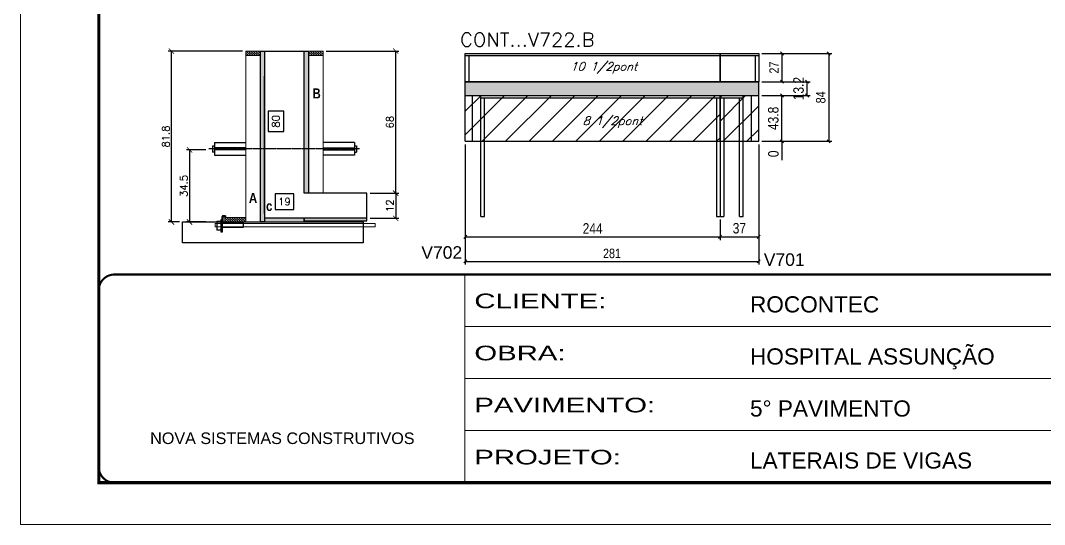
# Model space of a CAD drawing. Extents: x -20960 to -5926, y -2106 to 21915.
# Drawn here: x -12207 to -11226, y 12825 to 13308 of the extents above; entities that cross this region are included whole.
import ezdxf

# ---------------------------------------------------------------- set-up
doc = ezdxf.new("R2010")
doc.units = 0
for name, pattern in [('CONTINUO', [0]), ('DASHED', [0.75, 0.5, -0.25]), ('HIDDEN', [0.375, 0.25, -0.125])]:
    doc.linetypes.add(name, pattern=pattern)
for name, color, linetype in [('5', 5, 'Continuous'), ('barrote', 251, 'Continuous'), ('COTA', 241, 'Continuous'), ('Cota Seção (2x)', 4, 'Continuous'), ('detalhes', 4, 'Continuous'), ('Painéis', 200, 'Continuous'), ('presilha', 1, 'Continuous'), ('Reaproveitamento', 251, 'Continuous'), ('SARR_2.2x7', 40, 'Continuous'), ('SARR_3.5x7', 81, 'Continuous'), ('TENSOR', 3, 'Continuous'), ('texto', 7, 'Continuous')]:
    doc.layers.add(name, color=color, linetype=linetype)
for name, color, linetype, lineweight in [('CONCRETO', 251, 'Continuous', 25), ('Folhas', 255, 'Continuous', 9), ('Hachura', 251, 'Continuous', 9), ('Madeira', 126, 'Continuous', 18), ('SARRAFO DE PRESSAO', 251, 'DASHED', 9), ('SCO-___-LAJ', 2, 'Continuous', 0), ('Texto Seção', 7, 'Continuous', 15)]:
    doc.layers.add(name, color=color, linetype=linetype, lineweight=lineweight)
doc.styles.add('ARIAL', font='arial.ttf')
doc.styles.add('COTA TECNICA', font='techl___.ttf', dxfattribs={"height": 10})
doc.styles.add('COTA TECNICA-50', font='techl___.ttf', dxfattribs={"height": 9})
doc.styles.add('REGUA-120', font='ROMANS.shx', dxfattribs={"height": 15})
doc.styles.add('Romans', font='romans.shx')
doc.styles.get("Standard").update_dxf_attribs({"font": 'arial.ttf'})
doc.styles.add('TECNICA', font='techb___.ttf', dxfattribs={"height": 10})
doc.styles.add('Tecnologia', font='')
doc.styles.get('Tecnologia').set_extended_font_data('Forgotten Futurist')
doc.dimstyles.new('COTA PAINEL-50', dxfattribs={"dimtxt": 9, "dimasz": 3, "dimexe": 3, "dimexo": 3, "dimgap": 3, "dimtad": 1, "dimdec": 1, "dimzin": 12, "dimdsep": 46, "dimtxsty": 'COTA TECNICA-50', "dimblk1": 'OBLIQUE', "dimblk2": 'OBLIQUE', "dimsah": 1, "dimcen": 0.9, "dimclrd": 4, "dimclre": 4, "dimclrt": 240, "dimadec": 1, "dimazin": 3, "dimtfac": 1, "dimtdec": 1, "dimtmove": 0, "dimatfit": 3, "dimfxl": 1, "dimtolj": 1, "dimtzin": 12, "dimarcsym": 0})
doc.dimstyles.new('Cota Seção (2x)', dxfattribs={"dimtxt": 7, "dimasz": 5, "dimexe": 3, "dimexo": 3, "dimgap": 2, "dimtad": 3, "dimdec": 1, "dimlfac": 0.5, "dimzin": 12, "dimdsep": 46, "dimtxsty": 'Romans', "dimblk": 'ARCHTICK', "dimcen": 0, "dimclrd": 4, "dimclre": 4, "dimclrt": 1, "dimadec": 1, "dimazin": 3, "dimtfac": 1, "dimtdec": 1, "dimtmove": 0, "dimatfit": 3, "dimldrblk": 'OBLIQUE', "dimfxl": 1, "dimtolj": 1, "dimtzin": 12, "dimarcsym": 0})
doc.dimstyles.new('Cota Seção interna', dxfattribs={"dimtxt": 7, "dimasz": 6, "dimexe": 0.18, "dimexo": 2, "dimgap": -4, "dimtad": 3, "dimdec": 1, "dimlfac": 0.5, "dimzin": 12, "dimdsep": 46, "dimtxsty": 'Romans', "dimblk": 'ARCHTICK', "dimcen": 0.09, "dimse1": 1, "dimse2": 1, "dimsd1": 1, "dimsd2": 1, "dimclrd": 180, "dimclre": 5, "dimclrt": 1, "dimadec": 0, "dimazin": 3, "dimtfac": 1, "dimtdec": 1, "dimtofl": 0, "dimtmove": 0, "dimatfit": 3, "dimldrblk": 'ARCHTICK', "dimfxl": 1, "dimtolj": 1, "dimtzin": 0, "dimarcsym": 0})
doc.dimstyles.new('PAINEL', dxfattribs={"dimtxt": 10, "dimasz": 3, "dimexe": 3, "dimexo": 3, "dimgap": 3, "dimtad": 1, "dimdec": 1, "dimzin": 12, "dimdsep": 46, "dimtxsty": 'COTA TECNICA', "dimblk1": 'OBLIQUE', "dimblk2": 'OBLIQUE', "dimsah": 1, "dimcen": 0.9, "dimclrd": 4, "dimclre": 4, "dimclrt": 240, "dimadec": 1, "dimazin": 3, "dimtfac": 1, "dimtdec": 1, "dimtmove": 0, "dimatfit": 3, "dimfxl": 1, "dimtolj": 1, "dimtzin": 12, "dimarcsym": 0})

# ---------------------------------------------------------------- blocks, each defined once
blk = doc.blocks.new('9999999999')
at = {"color": 30, "linetype": 'CONTINUO'}
for p, q in [((98564.56, 34230.21), (98564.56, 34429.45)), ((98564.56, 34379.64), (99583.98, 34379.64)), ((98564.56, 34329.83), (99487.98, 34329.83)), ((98564.56, 34280.02), (99487.98, 34280.02))]:
    blk.add_line(p, q, dxfattribs=at)
at = {"color": 30, "linetype": 'CONTINUO', "const_width": 2}
blk.add_lwpolyline([(99583.98, 34230.21), (99583.98, 34414.45, 0.414214), (99568.98, 34429.45), (98228.98, 34429.45, 0.414214), (98213.98, 34414.45), (98213.98, 34245.21, 0.414214), (98228.98, 34230.21), (99583.98, 34230.21)], format="xyb", dxfattribs=at)
at = {"layer": 'Folhas'}
blk.add_lwpolyline([(98138.98, 34190.21), (99623.98, 34190.21), (99623.98, 35240.21), (98138.98, 35240.21)], close=True, dxfattribs=at)
at = {"layer": 'Folhas', "color": 30, "const_width": 3}
blk.add_lwpolyline([(98213.98, 34230.21), (99583.98, 34230.21), (99583.98, 35200.21), (98213.98, 35200.21)], close=True, dxfattribs=at)
at = {"color": 7, "linetype": 'Continuous', "ltscale": 5, "style": 'ARIAL'}
for s, height, p in [('ROCONTEC', 15.483, (98837.68, 34393.13)), ('HOSPITAL ASSUNÇÃO', 15.4829, (98837.68, 34343.32)), ('5° PAVIMENTO', 15.4829, (98837.68, 34293.51)), ('NOVA SISTEMAS CONSTRUTIVOS', 11.0592, (98263.19, 34267.21)), ('LATERAIS DE VIGAS', 15.4829, (98837.68, 34243.7))]:
    blk.add_text(s, height=height, dxfattribs=at).set_placement(p)
at = {"layer": 'Folhas', "color": 7, "style": 'Tecnologia', "width": 1.5}
for s, p in [('CLIENTE:', (98573.65, 34397.17)), ('OBRA:', (98573.65, 34347.31)), ('PAVIMENTO:', (98573.65, 34297.5)), ('PROJETO:', (98573.65, 34247.69))]:
    blk.add_text(s, height=14, dxfattribs=at).set_placement(p)
blk = doc.blocks.new('_Oblique')
at = {"color": 0, "linetype": 'ByBlock', "lineweight": -2}
blk.add_line((-0.5, -0.5), (0.5, 0.5), dxfattribs=at)
blk = doc.blocks.new('*D937')
at = {"layer": 'COTA', "color": 4, "lineweight": -2, "ltscale": 25, "transparency": 16777216}
for p, q in [((-11780.99, 13189.11), (-11780.99, 13097.62)), ((-11536.99, 13117.11), (-11536.99, 13097.62)), ((-11780.99, 13100.62), (-11536.99, 13100.62))]:
    blk.add_line(p, q, dxfattribs=at)
at = {"layer": 'Defpoints', "color": 0, "ltscale": 25, "transparency": 16777216}
for p in [(-11780.99, 13192.11), (-11536.99, 13120.11), (-11536.99, 13100.62)]:
    blk.add_point(p, dxfattribs=at)
at = {"layer": 'COTA', "color": 4, "lineweight": -2, "ltscale": 25, "transparency": 16777216, "xscale": 3, "yscale": 3, "zscale": 3, "rotation": 180}
blk.add_blockref('_Oblique', (-11780.99, 13100.62), dxfattribs=at)
at = {"layer": 'COTA', "color": 4, "lineweight": -2, "ltscale": 25, "transparency": 16777216, "xscale": 3, "yscale": 3, "zscale": 3}
blk.add_blockref('_Oblique', (-11536.99, 13100.62), dxfattribs=at)
at = {"layer": 'COTA', "color": 240, "ltscale": 25, "transparency": 16777216, "insert": (-11658.99, 13108.69), "char_height": 10, "attachment_point": 5, "style": 'COTA TECNICA'}
blk.add_mtext('\\A1;244', dxfattribs=at)
blk = doc.blocks.new('*D938')
at = {"layer": 'COTA', "color": 4, "lineweight": -2, "ltscale": 25, "transparency": 16777216}
for p, q in [((-11500.01, 13189.11), (-11500.01, 13097.62)), ((-11536.99, 13117.11), (-11536.99, 13097.62)), ((-11536.99, 13100.62), (-11500.01, 13100.62))]:
    blk.add_line(p, q, dxfattribs=at)
at = {"layer": 'Defpoints', "color": 0, "ltscale": 25, "transparency": 16777216}
for p in [(-11500.01, 13192.11), (-11536.99, 13120.11), (-11500.01, 13100.62)]:
    blk.add_point(p, dxfattribs=at)
at = {"layer": 'COTA', "color": 4, "lineweight": -2, "ltscale": 25, "transparency": 16777216, "xscale": 3, "yscale": 3, "zscale": 3, "rotation": 180}
blk.add_blockref('_Oblique', (-11536.99, 13100.62), dxfattribs=at)
at = {"layer": 'COTA', "color": 4, "lineweight": -2, "ltscale": 25, "transparency": 16777216, "xscale": 3, "yscale": 3, "zscale": 3}
blk.add_blockref('_Oblique', (-11500.01, 13100.62), dxfattribs=at)
at = {"layer": 'COTA', "color": 240, "ltscale": 25, "transparency": 16777216, "insert": (-11518.5, 13108.84), "char_height": 10, "attachment_point": 5, "style": 'COTA TECNICA'}
blk.add_mtext('\\A1;37', dxfattribs=at)
blk = doc.blocks.new('*D939')
at = {"layer": 'COTA', "color": 4, "lineweight": -2, "ltscale": 25, "transparency": 16777216}
for p, q in [((-11497.01, 13249.11), (-11450.56, 13249.11)), ((-11453.56, 13235.91), (-11453.56, 13249.11)), ((-11497.01, 13235.91), (-11450.56, 13235.91))]:
    blk.add_line(p, q, dxfattribs=at)
at = {"layer": 'Defpoints', "color": 0, "ltscale": 25, "transparency": 16777216}
for p in [(-11500.01, 13249.11), (-11453.56, 13249.11), (-11500.01, 13235.91)]:
    blk.add_point(p, dxfattribs=at)
at = {"layer": 'COTA', "color": 4, "lineweight": -2, "ltscale": 25, "transparency": 16777216, "xscale": 3, "yscale": 3, "zscale": 3}
for p, rotation in [((-11453.56, 13249.11), 90), ((-11453.56, 13235.91), 270)]:
    blk.add_blockref('_Oblique', p, dxfattribs=dict(at, rotation=rotation))
at = {"layer": 'COTA', "color": 240, "ltscale": 25, "transparency": 16777216, "insert": (-11461.78, 13242.51), "char_height": 10, "attachment_point": 5, "rotation": 90, "style": 'COTA TECNICA'}
blk.add_mtext('\\A1;13.2', dxfattribs=at)
blk = doc.blocks.new('*D940')
at = {"layer": 'COTA', "color": 4, "lineweight": -2, "ltscale": 25, "transparency": 16777216}
for p, q in [((-11497.01, 13192.11), (-11474.74, 13192.11)), ((-11497.01, 13192.11), (-11474.74, 13192.11)), ((-11477.74, 13192.11), (-11477.74, 13195.11)), ((-11477.74, 13192.11), (-11477.74, 13174.06))]:
    blk.add_line(p, q, dxfattribs=at)
at = {"layer": 'Defpoints', "color": 0, "ltscale": 25, "transparency": 16777216}
for p in [(-11500.01, 13192.11), (-11500.01, 13192.11), (-11477.74, 13192.11)]:
    blk.add_point(p, dxfattribs=at)
at = {"layer": 'COTA', "color": 4, "lineweight": -2, "ltscale": 25, "transparency": 16777216, "xscale": 3, "yscale": 3, "zscale": 3}
for rotation in [270, 90]:
    blk.add_blockref('_Oblique', (-11477.74, 13192.11), dxfattribs=dict(at, rotation=rotation))
at = {"layer": 'COTA', "color": 240, "ltscale": 25, "transparency": 16777216, "insert": (-11485.84, 13180.08), "char_height": 10, "attachment_point": 5, "rotation": 90, "style": 'COTA TECNICA'}
blk.add_mtext('\\A1;0', dxfattribs=at)
blk = doc.blocks.new('*D941')
at = {"layer": 'COTA', "color": 4, "lineweight": -2, "ltscale": 25, "transparency": 16777216}
for p, q in [((-11497.01, 13235.91), (-11474.74, 13235.91)), ((-11477.74, 13192.11), (-11477.74, 13235.91)), ((-11497.01, 13192.11), (-11474.74, 13192.11))]:
    blk.add_line(p, q, dxfattribs=at)
at = {"layer": 'Defpoints', "color": 0, "ltscale": 25, "transparency": 16777216}
for p in [(-11500.01, 13235.91), (-11477.74, 13235.91), (-11500.01, 13192.11)]:
    blk.add_point(p, dxfattribs=at)
at = {"layer": 'COTA', "color": 4, "lineweight": -2, "ltscale": 25, "transparency": 16777216, "xscale": 3, "yscale": 3, "zscale": 3}
for p, rotation in [((-11477.74, 13235.91), 90), ((-11477.74, 13192.11), 270)]:
    blk.add_blockref('_Oblique', p, dxfattribs=dict(at, rotation=rotation))
at = {"layer": 'COTA', "color": 240, "ltscale": 25, "transparency": 16777216, "insert": (-11485.98, 13214.01), "char_height": 10, "attachment_point": 5, "rotation": 90, "style": 'COTA TECNICA'}
blk.add_mtext('\\A1;43.8', dxfattribs=at)
blk = doc.blocks.new('*D920')
at = {"layer": 'COTA', "color": 4, "lineweight": -2, "transparency": 16777216}
for p, q in [((-11780.99, 13189.11), (-11780.99, 13074.16)), ((-11500.01, 13189.11), (-11500.01, 13074.16)), ((-11780.99, 13077.16), (-11500.01, 13077.16))]:
    blk.add_line(p, q, dxfattribs=at)
at = {"layer": 'Defpoints', "color": 0, "transparency": 16777216}
for p in [(-11780.99, 13192.11), (-11500.01, 13192.11), (-11500.01, 13077.16)]:
    blk.add_point(p, dxfattribs=at)
at = {"layer": 'COTA', "color": 4, "lineweight": -2, "transparency": 16777216, "xscale": 3, "yscale": 3, "zscale": 3, "rotation": 180}
blk.add_blockref('_Oblique', (-11780.99, 13077.16), dxfattribs=at)
at = {"layer": 'COTA', "color": 4, "lineweight": -2, "transparency": 16777216, "xscale": 3, "yscale": 3, "zscale": 3}
blk.add_blockref('_Oblique', (-11500.01, 13077.16), dxfattribs=at)
at = {"layer": 'COTA', "color": 240, "transparency": 16777216, "insert": (-11640.5, 13084.75), "char_height": 9, "attachment_point": 5, "style": 'COTA TECNICA-50'}
blk.add_mtext('\\A1;281', dxfattribs=at)
blk = doc.blocks.new('*D874')
at = {"layer": 'COTA', "color": 4, "lineweight": -2, "transparency": 16777216}
for p, q in [((-11497.01, 13276.11), (-11429.91, 13276.11)), ((-11432.91, 13276.11), (-11432.91, 13192.11)), ((-11497.01, 13192.11), (-11429.91, 13192.11))]:
    blk.add_line(p, q, dxfattribs=at)
at = {"layer": 'Defpoints', "color": 0, "transparency": 16777216}
for p in [(-11500.01, 13276.11), (-11500.01, 13192.11), (-11432.91, 13192.11)]:
    blk.add_point(p, dxfattribs=at)
at = {"layer": 'COTA', "color": 4, "lineweight": -2, "transparency": 16777216, "xscale": 3, "yscale": 3, "zscale": 3}
for p, rotation in [((-11432.91, 13276.11), 90), ((-11432.91, 13192.11), 270)]:
    blk.add_blockref('_Oblique', p, dxfattribs=dict(at, rotation=rotation))
at = {"layer": 'COTA', "color": 240, "transparency": 16777216, "insert": (-11440.49, 13234.11), "char_height": 9, "attachment_point": 5, "rotation": 90, "style": 'COTA TECNICA-50'}
blk.add_mtext('\\A1;84', dxfattribs=at)
blk = doc.blocks.new('*D921')
at = {"layer": 'COTA', "color": 4, "lineweight": -2, "transparency": 16777216}
for p, q in [((-11497.01, 13276.11), (-11474.74, 13276.11)), ((-11477.74, 13276.11), (-11477.74, 13249.11)), ((-11497.01, 13249.11), (-11474.74, 13249.11))]:
    blk.add_line(p, q, dxfattribs=at)
at = {"layer": 'Defpoints', "color": 0, "transparency": 16777216}
for p in [(-11500.01, 13276.11), (-11500.01, 13249.11), (-11477.74, 13249.11)]:
    blk.add_point(p, dxfattribs=at)
at = {"layer": 'COTA', "color": 4, "lineweight": -2, "transparency": 16777216, "xscale": 3, "yscale": 3, "zscale": 3}
for p, rotation in [((-11477.74, 13276.11), 90), ((-11477.74, 13249.11), 270)]:
    blk.add_blockref('_Oblique', p, dxfattribs=dict(at, rotation=rotation))
at = {"layer": 'COTA', "color": 240, "transparency": 16777216, "insert": (-11485.31, 13262.61), "char_height": 9, "attachment_point": 5, "rotation": 90, "style": 'COTA TECNICA-50'}
blk.add_mtext('\\A1;27', dxfattribs=at)
blk = doc.blocks.new('*D880')
at = {"layer": 'Cota Seção (2x)', "color": 180, "lineweight": -2, "transparency": 16777216}
for p, q in [((-11954.92, 13220.85), (-11969.92, 13220.85)), ((-11969.92, 13220.85), (-11969.92, 13201.52)), ((-11954.92, 13201.52), (-11954.92, 13220.85)), ((-11969.92, 13201.52), (-11954.92, 13201.52))]:
    blk.add_line(p, q, dxfattribs=at)
at = {"layer": 'Defpoints', "color": 0, "transparency": 16777216}
for p in [(-11973.22, 13278.45), (-11950.92, 13278.45), (-11973.22, 13118.45)]:
    blk.add_point(p, dxfattribs=at)
at = {"layer": 'Cota Seção (2x)', "color": 1, "transparency": 16777216, "insert": (-11962.42, 13211.18), "char_height": 7, "attachment_point": 5, "rotation": 90, "style": 'Romans'}
blk.add_mtext('\\A1;80', dxfattribs=at)
blk = doc.blocks.new('_ArchTick')
at = {"color": 0, "linetype": 'ByBlock', "const_width": 0.15}
blk.add_lwpolyline([(-0.5, -0.5), (0.5, 0.5)], dxfattribs=at)
blk = doc.blocks.new('*D881')
at = {"layer": 'Cota Seção (2x)', "color": 180, "lineweight": -2, "transparency": 16777216}
for p, q in [((-11945.22, 13141.85), (-11963.22, 13141.85)), ((-11963.22, 13141.85), (-11963.22, 13126.85)), ((-11945.22, 13126.85), (-11945.22, 13141.85)), ((-11963.22, 13126.85), (-11945.22, 13126.85))]:
    blk.add_line(p, q, dxfattribs=at)
at = {"layer": 'Defpoints', "color": 0, "transparency": 16777216}
for p in [(-11973.22, 13122.85), (-11973.22, 13114.85), (-11935.23, 13114.85)]:
    blk.add_point(p, dxfattribs=at)
at = {"layer": 'Cota Seção (2x)', "color": 1, "transparency": 16777216, "insert": (-11954.22, 13134.35), "char_height": 7, "attachment_point": 5, "style": 'Romans'}
blk.add_mtext('\\A1;19', dxfattribs=at)
blk = doc.blocks.new('*D882')
at = {"layer": 'COTA', "color": 4, "lineweight": -2, "transparency": 16777216}
for p, q in [((-11872.22, 13142.45), (-11844.66, 13142.45)), ((-11847.66, 13142.45), (-11847.66, 13118.45)), ((-11872.22, 13118.45), (-11844.66, 13118.45))]:
    blk.add_line(p, q, dxfattribs=at)
at = {"layer": 'Defpoints', "color": 0, "transparency": 16777216}
for p in [(-11875.22, 13142.45), (-11875.22, 13118.45), (-11847.66, 13118.45)]:
    blk.add_point(p, dxfattribs=at)
at = {"layer": 'COTA', "color": 4, "lineweight": -2, "transparency": 16777216, "xscale": 5, "yscale": 5, "zscale": 5}
for p, rotation in [((-11847.66, 13142.45), 90), ((-11847.66, 13118.45), 270)]:
    blk.add_blockref('_ArchTick', p, dxfattribs=dict(at, rotation=rotation))
at = {"layer": 'COTA', "color": 1, "transparency": 16777216, "insert": (-11853.16, 13130.45), "char_height": 7, "attachment_point": 5, "rotation": 90, "style": 'Romans'}
blk.add_mtext('\\A1;12', dxfattribs=at)
blk = doc.blocks.new('*D883')
at = {"layer": 'COTA', "color": 4, "lineweight": -2, "transparency": 16777216}
for p, q in [((-12029.53, 13183.82), (-12048.08, 13183.82)), ((-12045.08, 13183.82), (-12045.08, 13114.85)), ((-12029.53, 13114.85), (-12048.08, 13114.85))]:
    blk.add_line(p, q, dxfattribs=at)
at = {"layer": 'Defpoints', "color": 0, "transparency": 16777216}
for p in [(-12026.53, 13183.82), (-12045.08, 13114.85), (-12026.53, 13114.85)]:
    blk.add_point(p, dxfattribs=at)
at = {"layer": 'COTA', "color": 4, "lineweight": -2, "transparency": 16777216, "xscale": 5, "yscale": 5, "zscale": 5}
for p, rotation in [((-12045.08, 13183.82), 90), ((-12045.08, 13114.85), 270)]:
    blk.add_blockref('_ArchTick', p, dxfattribs=dict(at, rotation=rotation))
at = {"layer": 'COTA', "color": 1, "transparency": 16777216, "insert": (-12050.58, 13149.34), "char_height": 7, "attachment_point": 5, "rotation": 90, "style": 'Romans'}
blk.add_mtext('\\A1;34.5', dxfattribs=at)
blk = doc.blocks.new('*D925')
at = {"layer": 'COTA', "color": 4, "lineweight": -2, "transparency": 16777216}
for p, q in [((-11914.22, 13278.45), (-11844.66, 13278.45)), ((-11847.66, 13142.45), (-11847.66, 13278.45)), ((-11872.22, 13142.45), (-11844.66, 13142.45))]:
    blk.add_line(p, q, dxfattribs=at)
at = {"layer": 'Defpoints', "color": 0, "transparency": 16777216}
for p in [(-11917.22, 13278.45), (-11847.66, 13278.45), (-11875.22, 13142.45)]:
    blk.add_point(p, dxfattribs=at)
at = {"layer": 'COTA', "color": 4, "lineweight": -2, "transparency": 16777216, "xscale": 5, "yscale": 5, "zscale": 5}
for p, rotation in [((-11847.66, 13278.45), 90), ((-11847.66, 13142.45), 270)]:
    blk.add_blockref('_ArchTick', p, dxfattribs=dict(at, rotation=rotation))
at = {"layer": 'COTA', "color": 1, "transparency": 16777216, "insert": (-11853.16, 13210.45), "char_height": 7, "attachment_point": 5, "rotation": 90, "style": 'Romans'}
blk.add_mtext('\\A1;68', dxfattribs=at)
blk = doc.blocks.new('*D884')
at = {"layer": 'COTA', "color": 4, "lineweight": -2, "transparency": 16777216}
for p, q in [((-11994.22, 13278.45), (-12065.4, 13278.45)), ((-12062.4, 13114.85), (-12062.4, 13278.45)), ((-12054.83, 13114.85), (-12065.4, 13114.85))]:
    blk.add_line(p, q, dxfattribs=at)
at = {"layer": 'Defpoints', "color": 0, "transparency": 16777216}
for p in [(-12062.4, 13278.45), (-11991.22, 13278.45), (-12051.83, 13114.85)]:
    blk.add_point(p, dxfattribs=at)
at = {"layer": 'COTA', "color": 4, "lineweight": -2, "transparency": 16777216, "xscale": 5, "yscale": 5, "zscale": 5}
for p, rotation in [((-12062.4, 13278.45), 90), ((-12062.4, 13114.85), 270)]:
    blk.add_blockref('_ArchTick', p, dxfattribs=dict(at, rotation=rotation))
at = {"layer": 'COTA', "color": 1, "transparency": 16777216, "insert": (-12067.9, 13196.65), "char_height": 7, "attachment_point": 5, "rotation": 90, "style": 'Romans'}
blk.add_mtext('\\A1;81.8', dxfattribs=at)
blk = doc.blocks.new('PRESILHA METÁLICA 1')
at = {"layer": 'presilha'}
for p, q in [((6, 15.5), (7.5, 15.5)), ((6, -2.5), (6, 15.5)), ((7.5, 10.6), (7.5, 19.9)), ((7.5, 15.5), (7.5, -2.5)), ((12, 21), (8.6, 21)), ((9, 11.6), (9, 18.9)), ((12, 19.5), (9.6, 19.5)), ((12, 21), (12, 19.5)), ((0, 13), (6, 13)), ((0, 13), (0, 0)), ((6, 0), (0, 0)), ((6, 13), (6, 0)), ((37.5, 4.1), (7.5, 4.1)), ((37.5, 11), (9.6, 11)), ((37.5, 11), (37.5, 4.1)), ((7.5, -2.5), (6, -2.5))]:
    blk.add_line(p, q, dxfattribs=at)
for centre, radius, start, end in [((8.6, 19.9), 1.14, 90, 180), ((9.6, 18.9), 0.57, 90, 180), ((9.6, 11.6), 0.57, 180, 270)]:
    blk.add_arc(centre, radius, start, end, dxfattribs=at)

msp = doc.modelspace()

# ---------------------------------------------------------------- hatches: boundary and pattern name
at = {"layer": 'COTA', "linetype": 'ByBlock'}
h = msp.add_hatch(dxfattribs=at)
h.set_pattern_fill('AR-CONC', color=256, scale=0.03)
h.set_pattern_definition([(50, (-153161.563, -18353.282), (5.46554007, -0.47817257), [0.5715, -6.2865]), (355, (-153161.563, -18353.282), (-1.05730264, 5.73170536), [0.4572, -5.02921753]), (100.4514447, (-153161.1077, -18353.322), (4.40823741, 5.25353256), [0.48570026, -5.34270734]), (46.1842, (-153161.563, -18351.758), (8.13237123, -1.26126984), [0.85725, -9.42975]), (96.6355576, (-153160.8854, -18351.863), (7.122124, 7.42278374), [0.7285507, -8.01406824]), (351.184151, (-153161.563, -18351.758), (7.122124, 7.42278374), [0.685799, -7.54379196]), (21, (-153160.801, -18352.139), (4.54843174, -3.06795595), [0.5715, -6.2865]), (326, (-153160.801, -18352.139), (1.85406085, 5.52563898), [0.4572, -5.0292]), (71.451445, (-153160.422, -18352.3947), (6.40249258, 2.45768307), [0.48570026, -5.34269813]), (37.5, (-153161.5631, -18353.282), (0.092658098, 2.536651166), [0, -4.96824, 0, -5.1054, 0, -5.04825]), (7.5, (-153161.563, -18353.282), (2.004589875, 3.005417245), [0, -2.91084, 0, -4.85394, 0, -1.92405]), (327.5, (-153163.2624, -18353.282), (4.067717855, -0.17186232), [0, -1.905, 0, -5.9436, 0, -7.8867]), (317.5, (-153164.0244, -18353.282), (4.44387544, 0.76279473), [0, -2.4765, 0, -3.94716, 0, -5.6007])])
h.paths.add_polyline_path([(-11780.99, 13249.11), (-11780.99, 13235.91), (-11500.01, 13235.91), (-11500.01, 13249.11)])
at = {"layer": 'Hachura'}
h = msp.add_hatch(dxfattribs=at)
h.set_pattern_fill('ANSI31', color=256, scale=0.5, angle=270, style=0)
h.set_pattern_definition([(315, (10952.3564, 4970.811), (1.12253202, 1.12253202), [])])
h.paths.add_polyline_path([(-11977.22, 13274.05), (-11977.22, 13278.45), (-11991.22, 13278.45), (-11991.22, 13274.05)])
h = msp.add_hatch(color=256, dxfattribs=at)
h.dxf.hatch_style = 1
h.paths.add_polyline_path([(-11977.22, 13278.45), (-11973.22, 13278.45), (-11973.22, 13114.85), (-11977.22, 13114.85)])
h = msp.add_hatch(color=256, dxfattribs=at)
h.dxf.hatch_style = 1
h.paths.add_polyline_path([(-11935.22, 13278.45), (-11931.22, 13278.45), (-11931.22, 13142.45), (-11935.22, 13142.45)])
h = msp.add_hatch(dxfattribs=at)
h.set_pattern_fill('ANSI31', color=256, scale=0.5, angle=270, style=0)
h.set_pattern_definition([(315, (10892.3564, 4970.811), (1.12253202, 1.12253202), [])])
h.paths.add_polyline_path([(-11917.22, 13274.05), (-11917.22, 13278.45), (-11931.22, 13278.45), (-11931.22, 13274.05)])
h = msp.add_hatch(dxfattribs=at)
h.set_pattern_fill('ANSI31', color=256, scale=0.5, angle=270, style=0)
h.set_pattern_definition([(315, (10952.3564, 4885.211), (1.12253202, 1.12253202), [])])
h.paths.add_polyline_path([(-12011.22, 13114.85), (-12011.22, 13119.25), (-11991.22, 13119.25), (-11991.22, 13114.85)])
h = msp.add_hatch(color=256, dxfattribs=at)
h.dxf.hatch_style = 1
h.paths.add_polyline_path([(-11935.23, 13114.85), (-11935.23, 13118.45), (-11973.22, 13118.45), (-11973.22, 13114.85)])
h = msp.add_hatch(color=256, dxfattribs=at)
h.dxf.hatch_style = 1
h.paths.add_polyline_path([(-11875.22, 13116.05), (-11875.22, 13118.45), (-11935.22, 13118.45), (-11935.22, 13116.05)])
at = {"layer": 'Reaproveitamento'}
h = msp.add_hatch(dxfattribs=at)
h.set_pattern_fill('ANSI31', color=256, scale=5)
h.set_pattern_definition([(45, (-3008.785, -3600.671), (-11.22532, 11.22532), [])])
h.paths.add_polyline_path([(-11536.99, 13192.11), (-11536.99, 13235.91), (-11780.99, 13235.91), (-11780.99, 13192.11)])
h = msp.add_hatch(dxfattribs=at)
h.set_pattern_fill('ANSI31', color=256, scale=5)
h.set_pattern_definition([(45, (-3024.785, -3600.671), (-11.22532, 11.22532), [])])
h.paths.add_polyline_path([(-11536.99, 13235.91), (-11536.99, 13192.11), (-11500.01, 13192.11), (-11500.01, 13235.91)])

# ---------------------------------------------------------------- linework, layer by layer
at = {"ltscale": 3}
for p, q in [((-12023.22, 13187.82), (-12023.22, 13181.82)), ((-12023.22, 13187.82), (-12021.22, 13187.82)), ((-12021.22, 13181.82), (-12023.22, 13181.82)), ((-12021.22, 13190.82), (-12021.22, 13178.82)), ((-12021.22, 13190.82), (-11991.22, 13190.82)), ((-11991.22, 13185.82), (-12021.22, 13185.82)), ((-11991.22, 13183.82), (-12021.22, 13183.82)), ((-11887.22, 13190.82), (-11917.22, 13190.82)), ((-11917.22, 13185.82), (-11887.22, 13185.82)), ((-11917.22, 13183.82), (-11887.22, 13183.82)), ((-11887.22, 13190.82), (-11887.22, 13178.82)), ((-11887.22, 13187.82), (-11885.22, 13187.82)), ((-11887.22, 13181.82), (-11885.22, 13181.82)), ((-11885.22, 13187.82), (-11885.22, 13181.82)), ((-12021.22, 13178.82), (-11991.22, 13178.82)), ((-11887.22, 13178.82), (-11917.22, 13178.82))]:
    msp.add_line(p, q, dxfattribs=at)
at = {"layer": 'barrote'}
msp.add_lwpolyline([(-11878.86, 13094.85), (-12051.83, 13094.85), (-12051.83, 13114.85), (-11878.86, 13114.85)], close=True, dxfattribs=at)
at = {"layer": 'CONCRETO'}
for p, q in [((-11973.22, 13278.45), (-11935.22, 13278.45)), ((-11973.22, 13122.85), (-11973.22, 13254.45)), ((-11875.22, 13142.45), (-11935.22, 13142.45)), ((-11875.22, 13118.45), (-11875.22, 13142.45)), ((-11935.23, 13118.45), (-11973.22, 13118.45))]:
    msp.add_line(p, q, dxfattribs=at)
at = {"layer": 'COTA', "linetype": 'ByBlock'}
for p, q in [((-11780.99, 13249.11), (-11500.01, 13249.11)), ((-11780.99, 13235.91), (-11780.99, 13249.11)), ((-11500.01, 13235.91), (-11500.01, 13249.11))]:
    msp.add_line(p, q, dxfattribs=at)
at = {"layer": 'Madeira'}
for points in [[(-11977.22, 13274.05), (-11977.22, 13278.45), (-11991.22, 13278.45), (-11991.22, 13274.05)], [(-11977.22, 13278.45), (-11991.22, 13278.45), (-11991.22, 13114.85), (-11977.22, 13114.85)], [(-11917.22, 13274.05), (-11917.22, 13278.45), (-11931.22, 13278.45), (-11931.22, 13274.05)], [(-11917.22, 13278.45), (-11931.22, 13278.45), (-11931.22, 13142.45), (-11917.22, 13142.45)], [(-12011.22, 13114.85), (-12011.22, 13119.25), (-11991.22, 13119.25), (-11991.22, 13114.85)]]:
    msp.add_lwpolyline(points, close=True, dxfattribs=at)
at = {"layer": 'Painéis'}
for p, q in [((-11780.99, 13235.91), (-11500.01, 13235.91)), ((-11780.99, 13192.11), (-11500.01, 13192.11))]:
    msp.add_line(p, q, dxfattribs=at)
at = {"layer": 'Painéis', "ltscale": 25}
for p, q in [((-11780.99, 13192.11), (-11780.99, 13235.91)), ((-11536.99, 13192.11), (-11536.99, 13235.91)), ((-11500.01, 13192.11), (-11500.01, 13235.91))]:
    msp.add_line(p, q, dxfattribs=at)
at = {"layer": 'Painéis'}
for points in [[(-11977.22, 13278.45), (-11973.22, 13278.45), (-11973.22, 13114.85), (-11977.22, 13114.85)], [(-11935.22, 13278.45), (-11931.22, 13278.45), (-11931.22, 13142.45), (-11935.22, 13142.45)], [(-11780.99, 13276.11), (-11536.99, 13276.11), (-11536.99, 13249.11), (-11780.99, 13249.11)], [(-11536.99, 13276.11), (-11500.01, 13276.11), (-11500.01, 13249.11), (-11536.99, 13249.11)], [(-11935.23, 13114.85), (-11935.23, 13118.45), (-11973.22, 13118.45), (-11973.22, 13114.85)], [(-11875.22, 13116.05), (-11875.22, 13118.45), (-11935.22, 13118.45), (-11935.22, 13116.05)]]:
    msp.add_lwpolyline(points, close=True, dxfattribs=at)
at = {"layer": 'SARR_2.2x7', "linetype": 'Continuous'}
for p, q in [((-11500.01, 13273.91), (-11780.99, 13273.91)), ((-11773.99, 13192.11), (-11773.99, 13235.91)), ((-11765.99, 13233.71), (-11536.99, 13233.71)), ((-11536.99, 13233.71), (-11515.01, 13233.71)), ((-11507.01, 13192.11), (-11507.01, 13235.91))]:
    msp.add_line(p, q, dxfattribs=at)
at = {"layer": 'SARR_3.5x7'}
for p, q in [((-11777.49, 13273.91), (-11777.49, 13249.11)), ((-11503.51, 13273.91), (-11503.51, 13249.11)), ((-11765.99, 13120.11), (-11765.99, 13235.91)), ((-11762.49, 13120.11), (-11762.49, 13233.71)), ((-11540.49, 13233.71), (-11540.49, 13120.11)), ((-11536.99, 13233.71), (-11536.99, 13120.11)), ((-11533.49, 13233.71), (-11533.49, 13120.11)), ((-11518.51, 13120.11), (-11518.51, 13233.71)), ((-11515.01, 13120.11), (-11515.01, 13235.91)), ((-11765.99, 13120.11), (-11762.49, 13120.11)), ((-11540.49, 13120.11), (-11533.49, 13120.11)), ((-11518.51, 13120.11), (-11515.01, 13120.11))]:
    msp.add_line(p, q, dxfattribs=at)
at = {"layer": 'SCO-___-LAJ', "color": 1}
msp.add_lwpolyline([(-12020.58, 13113.52), (-11867.28, 13113.52), (-11867.28, 13110.32), (-12020.58, 13110.32)], close=True, dxfattribs=at)
at = {"layer": 'TENSOR', "linetype": 'HIDDEN', "ltscale": 0.5}
msp.add_line((-11882.22, 13184.82), (-12026.53, 13184.82), dxfattribs=at)

# ---------------------------------------------------------------- block references
at = {"layer": 'presilha', "xscale": 0.6666666666666666, "yscale": 0.6666666666666666, "zscale": 0.6666666666666666}
msp.add_blockref('PRESILHA METÁLICA 1', (-12018.8, 13106.89), dxfattribs=at)
at = {"layer": 'SARRAFO DE PRESSAO', "color": 6, "linetype": 'ByBlock'}
msp.add_blockref('9999999999', (-110345.98, -21364.84), dxfattribs=at)

# ---------------------------------------------------------------- texts
at = {"layer": '5', "linetype": 'Continuous'}
for s, p in [('V702', (-11823.11, 13079.69)), ('V701', (-11495.12, 13072.87))]:
    msp.add_text(s, height=12, rotation=0.00004, dxfattribs=at).set_placement(p)
at = {"layer": 'detalhes', "style": 'TECNICA'}
for s, p in [('B', (-11927.39, 13233.09)), ('A', (-11988.23, 13133.04)), ('c', (-11971.84, 13125.35))]:
    msp.add_text(s, height=9.6, dxfattribs=at).set_placement(p)
at = {"layer": 'texto', "color": 2, "char_height": 8, "attachment_point": 5, "style": 'Romans'}
for s, insert in [('{\\Q19;\\C256;10 1/2pont}', (-11648.44, 13262.34)), ('{\\Q19;\\C256;8 1/2pont}', (-11640.05, 13210.37))]:
    msp.add_mtext(s, dxfattribs=dict(at, insert=insert))
at = {"layer": 'Texto Seção', "style": 'REGUA-120', "width": 1.05}
msp.add_text('CONT...V722.B', height=13, dxfattribs=at).set_placement((-11785.99, 13282.75))

# ---------------------------------------------------------------- dimensions: what is measured, and where the dimension line sits
at = {"layer": 'COTA'}
for base, p1, p2, picture, middle in [((-12062.4, 13278.45), (-12051.83, 13114.85), (-11991.22, 13278.45), '*D884', (-12067.9, 13196.65)), ((-11847.66, 13278.45), (-11875.22, 13142.45), (-11917.22, 13278.45), '*D925', (-11853.16, 13210.45)), ((-12045.08, 13114.85), (-12026.53, 13183.82), (-12026.53, 13114.85), '*D883', (-12050.58, 13149.34)), ((-11847.66, 13118.45), (-11875.22, 13142.45), (-11875.22, 13118.45), '*D882', (-11853.16, 13130.45))]:
    dim = msp.add_linear_dim(base=base, p1=p1, p2=p2, angle=90, dimstyle='Cota Seção (2x)', dxfattribs=at)
    dim.commit()
    dim.dimension.update_dxf_attribs({"geometry": picture, "text_midpoint": middle})
at = {"layer": 'COTA', "color": 1}
for base, p2, picture, middle in [((-11432.91, 13192.11), (-11500.01, 13192.11), '*D874', (-11440.49, 13234.11)), ((-11477.74, 13249.11), (-11500.01, 13249.11), '*D921', (-11485.31, 13262.61))]:
    dim = msp.add_linear_dim(base=base, p1=(-11500.01, 13276.11), p2=p2, angle=90, dimstyle='COTA PAINEL-50', dxfattribs=at)
    dim.commit()
    dim.dimension.update_dxf_attribs({"geometry": picture, "text_midpoint": middle})
at = {"layer": 'COTA', "ltscale": 25}
dim = msp.add_linear_dim(base=(-11453.56, 13249.11), p1=(-11500.01, 13235.91), p2=(-11500.01, 13249.11), angle=90, dimstyle='PAINEL', override={"dimtmove": 1}, dxfattribs=at)
dim.commit()
dim.dimension.update_dxf_attribs({"geometry": '*D939', "text_midpoint": (-11453.56, 13242.51), "dimtype": 160})
dim = msp.add_linear_dim(base=(-11477.74, 13235.91), p1=(-11500.01, 13192.11), p2=(-11500.01, 13235.91), angle=90, dimstyle='PAINEL', override={"dimtmove": 1}, dxfattribs=at)
dim.commit()
dim.dimension.update_dxf_attribs({"geometry": '*D941', "text_midpoint": (-11485.98, 13214.01)})
dim = msp.add_linear_dim(base=(-11536.99, 13100.62), p1=(-11780.99, 13192.11), p2=(-11536.99, 13120.11), dimstyle='PAINEL', dxfattribs=at)
dim.commit()
dim.dimension.update_dxf_attribs({"geometry": '*D937', "text_midpoint": (-11658.99, 13108.69)})
at = {"layer": 'COTA', "color": 1}
dim = msp.add_linear_dim(base=(-11500.01, 13077.16), p1=(-11780.99, 13192.11), p2=(-11500.01, 13192.11), dimstyle='COTA PAINEL-50', dxfattribs=at)
dim.commit()
dim.dimension.update_dxf_attribs({"geometry": '*D920', "text_midpoint": (-11640.5, 13084.75)})
at = {"layer": 'COTA', "ltscale": 25}
dim = msp.add_linear_dim(base=(-11500.01, 13100.62), p1=(-11536.99, 13120.11), p2=(-11500.01, 13192.11), dimstyle='PAINEL', override={"dimtmove": 1}, dxfattribs=at)
dim.commit()
dim.dimension.update_dxf_attribs({"geometry": '*D938', "text_midpoint": (-11518.5, 13108.84)})
dim = msp.add_linear_dim(base=(-11477.74129501, 13192.10772053), p1=(-11500.00844034, 13192.10772053), p2=(-11500.00844034, 13192.10772053), angle=90, dimstyle='PAINEL', dxfattribs=at)
dim.commit()
dim.dimension.update_dxf_attribs({"geometry": '*D940', "text_midpoint": (-11485.84363419, 13180.08140474)})
at = {"layer": 'Cota Seção (2x)'}
for base, p1, p2, angle, picture, middle in [((-11950.92, 13278.45), (-11973.22, 13118.45), (-11973.22, 13278.45), 90, '*D880', (-11950.92, 13211.18)), ((-11973.22, 13122.85), (-11935.23, 13114.85), (-11973.22, 13114.85), 180, '*D881', (-11954.22, 13122.85))]:
    dim = msp.add_linear_dim(base=base, p1=p1, p2=p2, angle=angle, dimstyle='Cota Seção interna', dxfattribs=at)
    dim.commit()
    dim.dimension.update_dxf_attribs({"geometry": picture, "text_midpoint": middle, "dimtype": 160})

doc.saveas('drawing.dxf')
